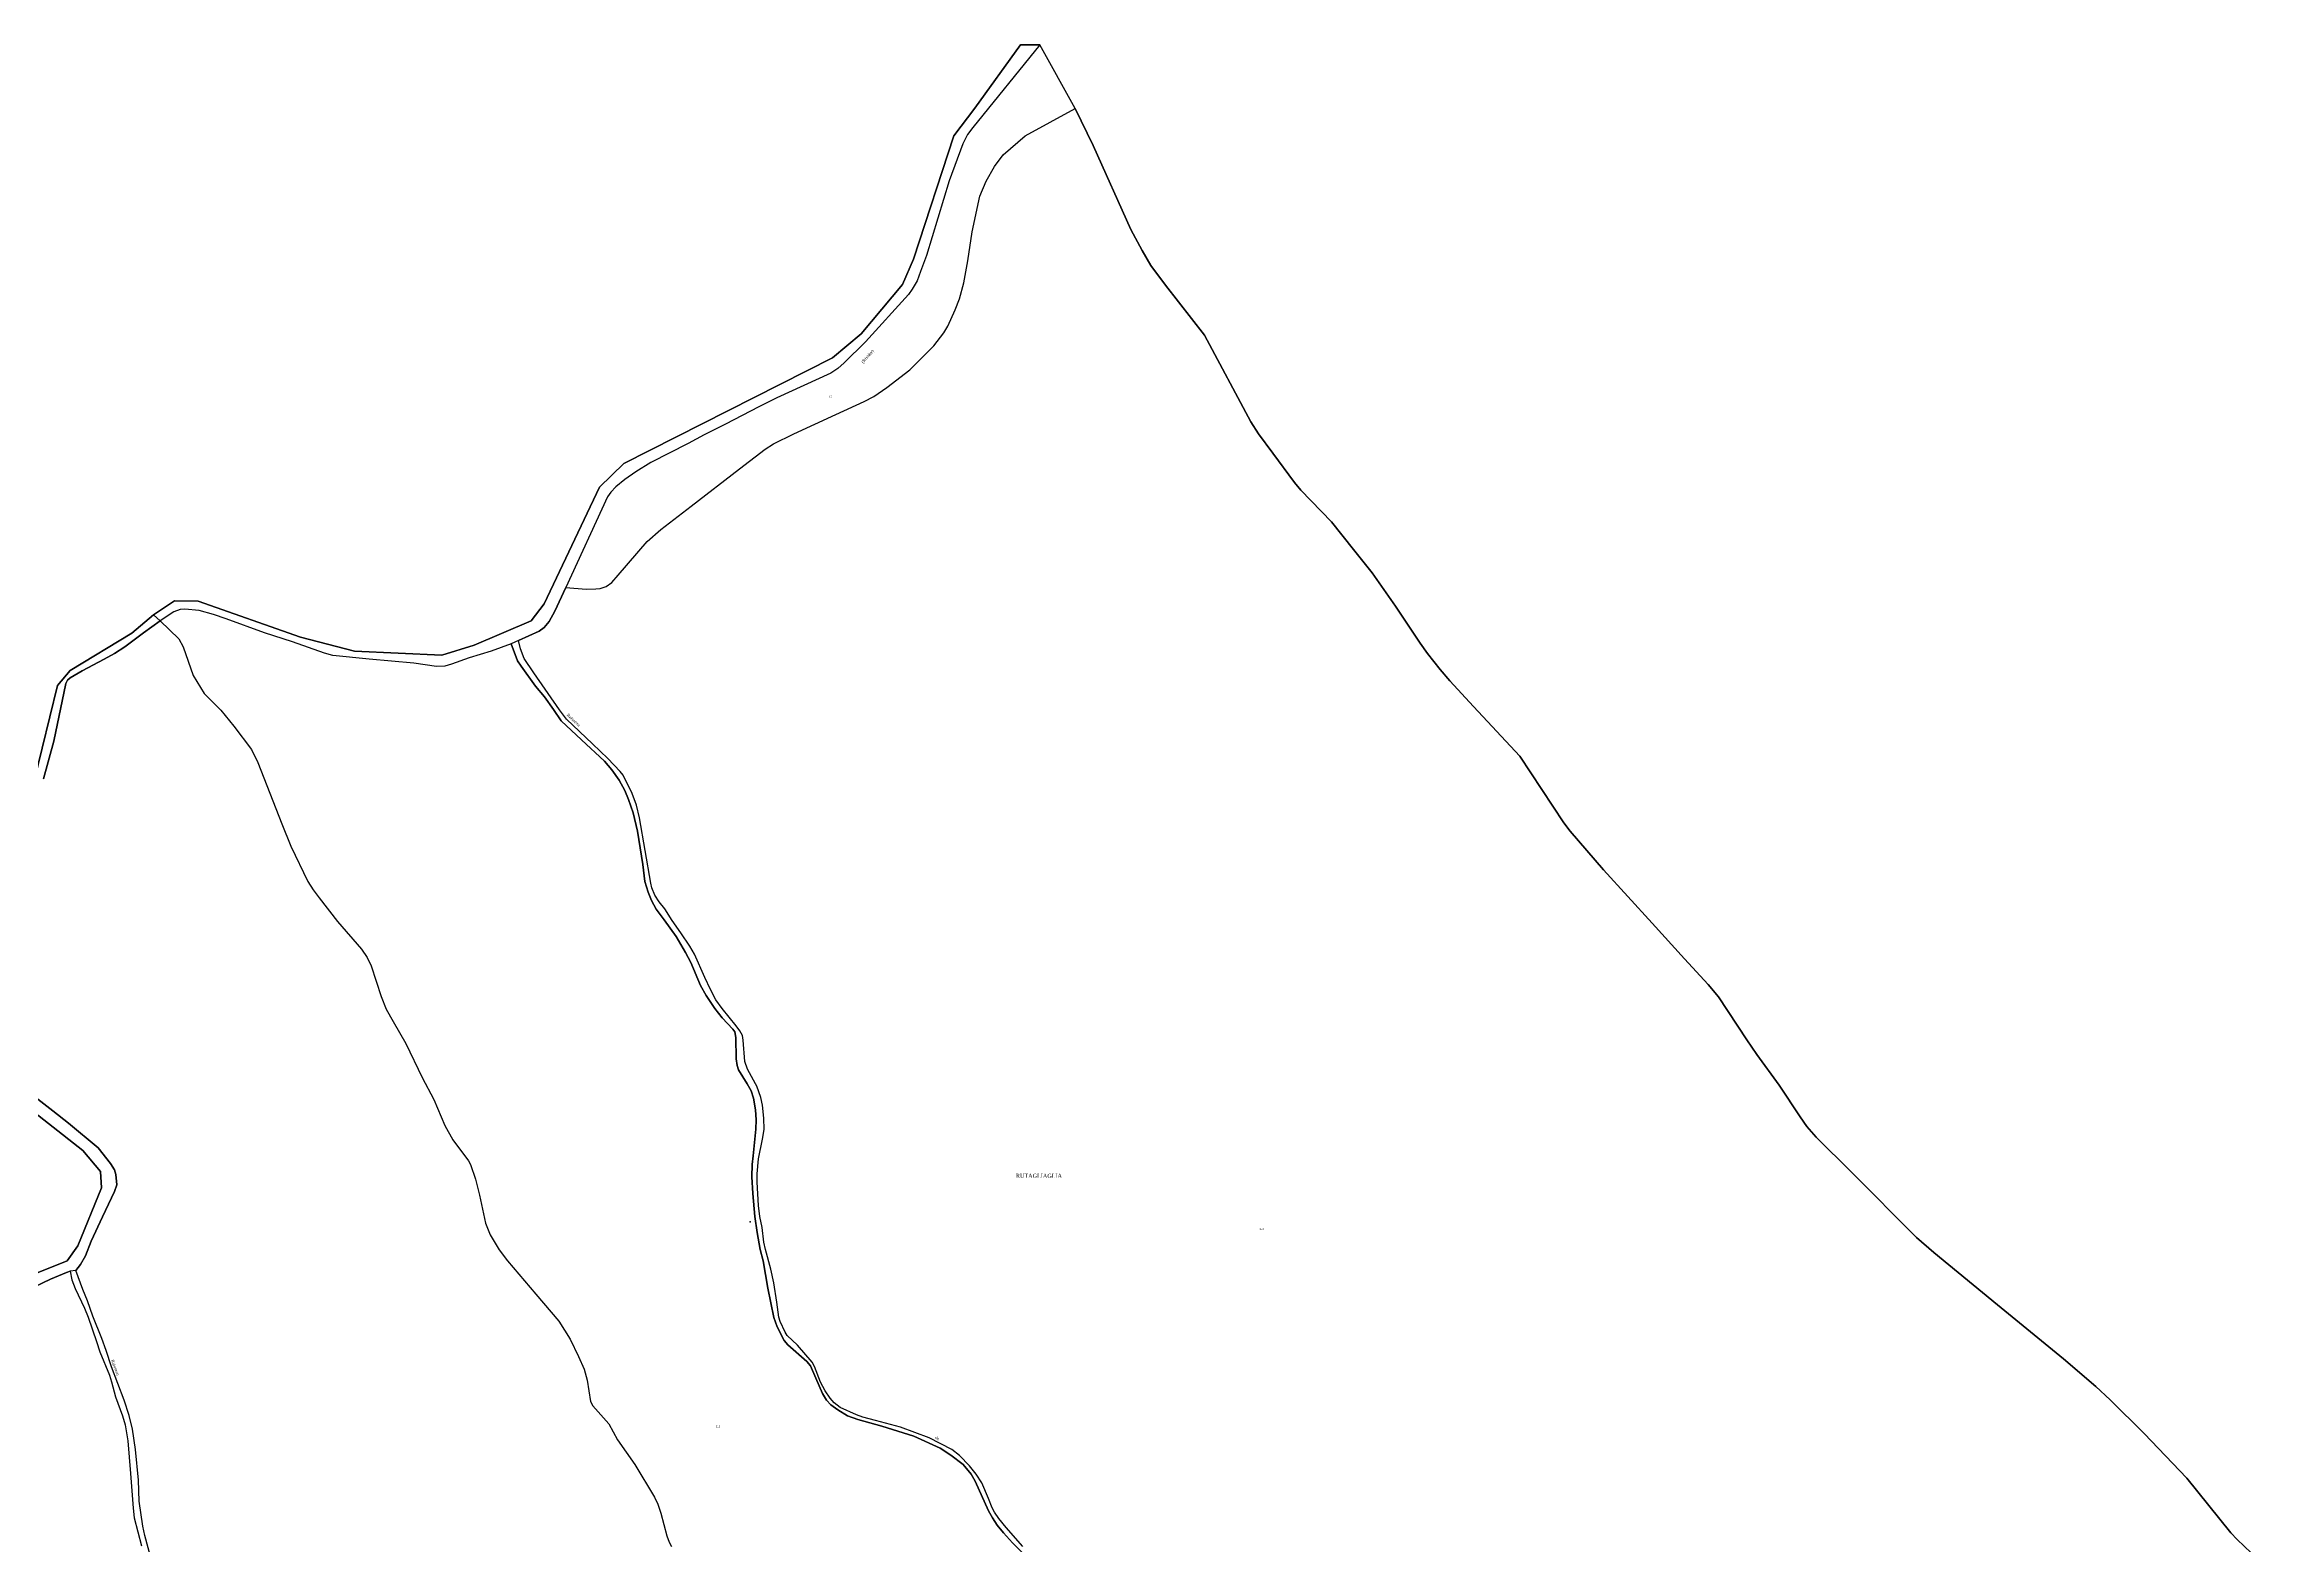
# Model space of a CAD drawing. Extents: x 1197506 to 1206978, y 6141540 to 6151741.
# Drawn here: x 1204732 to 1206953, y 6150250 to 6151741 of the extents above; entities that cross this region are included whole.
import ezdxf

# ---------------------------------------------------------------- set-up
doc = ezdxf.new("R2010")
doc.units = 0
doc.linetypes.add('CONTINU', pattern=[0])
doc.layers.get('0').update_dxf_attribs({"linetype": 'CONTINU'})
for name, color, linetype in [('1FLECHEFL', 7, 'CONTINU'), ('1LIEUDIT', 7, 'CONTINU'), ('1PARCELLE', 7, 'CONTINU'), ('1SECTION', 7, 'CONTINU'), ('1SUBDSECT', 7, 'CONTINU'), ('1TRONFLUV', 7, 'CONTINU'), ('3LIEUDITTEX', 7, 'CONTINU'), ('3PARCELLETEX', 7, 'CONTINU'), ('3TRONFLUVTEX', 7, 'CONTINU')]:
    doc.layers.add(name, color=color, linetype=linetype)
doc.styles.get("Standard").update_dxf_attribs({"font": 'Times New Roman'})

# ---------------------------------------------------------------- blocks, each defined once
blk = doc.blocks.new('FLECHRU1')
blk.add_point((0, 0))

msp = doc.modelspace()

# ---------------------------------------------------------------- linework, layer by layer
at = {"layer": '1LIEUDIT'}
for points in [[(1206952.56, 6150216.3), (1206910.71, 6150255.79), (1206904.26, 6150262.72), (1206860.76, 6150316.99), (1206818.16, 6150361.35), (1206784.54, 6150394.55), (1206770.19, 6150407.85), (1206738.14, 6150435.43), (1206672.7, 6150488.98), (1206609.36, 6150540.96), (1206592.23, 6150555.98), (1206527.6, 6150620.81), (1206492.27, 6150655.69), (1206483.22, 6150666.11), (1206476.43, 6150675.95), (1206455.74, 6150707.17), (1206433.37, 6150737.68), (1206423.47, 6150752.44), (1206395.2, 6150794.94), (1206385.21, 6150807.36), (1206361.51, 6150832.95), (1206329.48, 6150868.41), (1206281.06, 6150921.17), (1206248.01, 6150959.48), (1206241.82, 6150967.95), (1206197.85, 6151033.99), (1206152.05, 6151083.46), (1206128.42, 6151108.92), (1206118.68, 6151120.2), (1206106.11, 6151136.28), (1206098.82, 6151146.54), (1206074.48, 6151183.22), (1206051.11, 6151216.17), (1206032.83, 6151239.34), (1206010.82, 6151267.1), (1205980.52, 6151298.3), (1205973.96, 6151305.91), (1205952.42, 6151335.01), (1205938.21, 6151354.28), (1205930.8, 6151366.44), (1205884.63, 6151452.42), (1205846, 6151502.01), (1205831.49, 6151521.71), (1205822.7, 6151536.49), (1205811.61, 6151557.34), (1205774.06, 6151640.69), (1205756.17, 6151677.51), (1205720.93, 6151740.95), (1205701.75, 6151740.97), (1205656.54, 6151677.95), (1205635.51, 6151650.43), (1205595.62, 6151527.92), (1205584.74, 6151502.65), (1205543.43, 6151453.86), (1205515.02, 6151430.04), (1205307.69, 6151324.88), (1205283.7, 6151301.34), (1205228.43, 6151185.36), (1205215.52, 6151168.47), (1205158.9, 6151144.45), (1205126.95, 6151134.5), (1205040.22, 6151138.61), (1204986.38, 6151152.32), (1204884.96, 6151188), (1204861.4, 6151188.44), (1204840.28, 6151174.41), (1204846.9, 6151168.7), (1204846.9, 6151168.7), (1204865.7, 6151150.77), (1204869.86, 6151142.91), (1204879.93, 6151114.36), (1204890.8, 6151096.5), (1204907.22, 6151079.92), (1204920.31, 6151063.91), (1204937.95, 6151040.67), (1204944.04, 6151027.92), (1204967.84, 6150966.87), (1204976.94, 6150944.65), (1204993.79, 6150909.79), (1204999.05, 6150901.52), (1205004.91, 6150893.53), (1205023.22, 6150869.98), (1205047.24, 6150842.33), (1205052.73, 6150834.17), (1205056.73, 6150825.87), (1205066.49, 6150795.3), (1205071.74, 6150782.68), (1205078.39, 6150770.64), (1205091.19, 6150748.6), (1205107.2, 6150714.76), (1205119.11, 6150693.22), (1205130, 6150667.14), (1205137.81, 6150653.01), (1205153.38, 6150632.13), (1205155.54, 6150628.59), (1205160.22, 6150613.84), (1205164.17, 6150597.88), (1205170.23, 6150570.12), (1205175, 6150558.53), (1205183.9, 6150543.61), (1205192.02, 6150532.77), (1205220.31, 6150499.6), (1205243.27, 6150472.78), (1205254.41, 6150454.92), (1205262.7, 6150437.83), (1205268.24, 6150425.06), (1205271.39, 6150414.17), (1205274.62, 6150393.18), (1205277.06, 6150388.65), (1205292.89, 6150370.88), (1205301.33, 6150355.01), (1205318.66, 6150330.54), (1205338.28, 6150298.04), (1205341.67, 6150291), (1205344.53, 6150282.08), (1205350.46, 6150259.43), (1205352.76, 6150253.22), (1205354.93, 6150249.06)], [(1204722.03, 6151010.93), (1204744.93, 6151104.3), (1204757.63, 6151119.36), (1204818.81, 6151156.23), (1204840.28, 6151174.41), (1204846.9, 6151168.7), (1204846.9, 6151168.7), (1204865.7, 6151150.77), (1204869.86, 6151142.91), (1204879.93, 6151114.36), (1204890.8, 6151096.5), (1204907.22, 6151079.92), (1204920.31, 6151063.91), (1204937.95, 6151040.67), (1204944.04, 6151027.92), (1204967.84, 6150966.87), (1204976.94, 6150944.65), (1204993.79, 6150909.79), (1204999.05, 6150901.52), (1205004.91, 6150893.53), (1205023.22, 6150869.98), (1205047.24, 6150842.33), (1205052.73, 6150834.17), (1205056.73, 6150825.87), (1205066.49, 6150795.3), (1205071.74, 6150782.68), (1205078.39, 6150770.64), (1205091.19, 6150748.6), (1205107.2, 6150714.76), (1205119.11, 6150693.22), (1205130, 6150667.14), (1205137.81, 6150653.01), (1205153.38, 6150632.13), (1205155.54, 6150628.59), (1205160.22, 6150613.84), (1205164.17, 6150597.88), (1205170.23, 6150570.12), (1205175, 6150558.53), (1205183.9, 6150543.61), (1205192.02, 6150532.77), (1205220.31, 6150499.6), (1205243.27, 6150472.78), (1205254.41, 6150454.92), (1205262.7, 6150437.83), (1205268.24, 6150425.06), (1205271.39, 6150414.17), (1205274.62, 6150393.18), (1205277.06, 6150388.65), (1205292.89, 6150370.88), (1205301.33, 6150355.01), (1205318.66, 6150330.54), (1205338.28, 6150298.04), (1205341.67, 6150291), (1205344.53, 6150282.08), (1205350.46, 6150259.43), (1205352.76, 6150253.22), (1205354.93, 6150249.06)], [(1204719.33, 6150518.68), (1204754.68, 6150532.88), (1204765.31, 6150547.8), (1204788.86, 6150605.25), (1204787.74, 6150621.58), (1204770.31, 6150642.36), (1204706.76, 6150692.57)]]:
    msp.add_lwpolyline(points, dxfattribs=at)
at = {"layer": '1PARCELLE'}
msp.add_lwpolyline([(1205250, 6151201.77), (1205270.33, 6151200), (1205279.77, 6151200.23), (1205284.25, 6151200.67), (1205290.28, 6151202.83), (1205295.84, 6151206.65), (1205302.25, 6151213.84), (1205331.03, 6151247.3), (1205344.38, 6151259.39), (1205374.64, 6151282.43), (1205422.79, 6151319.61), (1205448.15, 6151339.01), (1205456.31, 6151344.42), (1205476.8, 6151354.46), (1205518.34, 6151373.66), (1205546.57, 6151386.43), (1205556.04, 6151391.63), (1205569.09, 6151400.31), (1205591.9, 6151417.89), (1205615.65, 6151441.89), (1205625.56, 6151454.59), (1205629.57, 6151461.34), (1205637.09, 6151477.5), (1205641.24, 6151488.62), (1205645.42, 6151504.31), (1205649.64, 6151526.35), (1205653.94, 6151555.06), (1205661.47, 6151590.54), (1205667.62, 6151605.45), (1205675.98, 6151619.84), (1205684.59, 6151631.55), (1205706.34, 6151650.37), (1205756.17, 6151677.51), (1205720.93, 6151740.95), (1205654.38, 6151658.7), (1205649.26, 6151651.9), (1205644.61, 6151642.62), (1205630.91, 6151605.87), (1205608.41, 6151531.53), (1205602.57, 6151515.58), (1205599.03, 6151506.52), (1205594.22, 6151498.21), (1205590.67, 6151492.71), (1205547.97, 6151445.86), (1205526.6, 6151424.75), (1205520.52, 6151419.41), (1205513.32, 6151414.55), (1205459.62, 6151390.25), (1205441.76, 6151381.34), (1205408.7, 6151363.84), (1205387.68, 6151353.4), (1205371.72, 6151344.62), (1205334.68, 6151326.02), (1205319.69, 6151316.67), (1205308.69, 6151309.04), (1205299.65, 6151301.89), (1205294.82, 6151296.48), (1205291.66, 6151291.92), (1205250, 6151201.77)], close=True, dxfattribs=at)
for points in [[(1205704.21, 6150249.07), (1205687.59, 6150267.75), (1205680.16, 6150276.79), (1205676.03, 6150282.99), (1205673.67, 6150287.44), (1205670.15, 6150296.58), (1205663.34, 6150312.4), (1205657.91, 6150320.9), (1205651.17, 6150329.1), (1205641.39, 6150339.37), (1205633.66, 6150345.51), (1205610.94, 6150356.93), (1205582.69, 6150367.63), (1205557.66, 6150374.17), (1205545.07, 6150377.62), (1205538.74, 6150379.85), (1205522.82, 6150387.11), (1205516.82, 6150391.67), (1205512.6, 6150396.39), (1205507.79, 6150403.66), (1205503.26, 6150412.34), (1205497.33, 6150427.97), (1205494.74, 6150432.12), (1205480.14, 6150449.05), (1205470.11, 6150458.74), (1205468.05, 6150461.85), (1205463, 6150472.6), (1205461.61, 6150476.7), (1205459.6, 6150491.76), (1205456.88, 6150510.88), (1205453.72, 6150524.57), (1205448.38, 6150543.89), (1205446.73, 6150551.25), (1205445.26, 6150565.85), (1205443.02, 6150576.79), (1205441.69, 6150587.69), (1205440.11, 6150610.94), (1205440.14, 6150619.3), (1205441.49, 6150633.96), (1205445.52, 6150653.81), (1205447.03, 6150663.4), (1205446.88, 6150674.47), (1205445.43, 6150687.55), (1205443.71, 6150695.12), (1205439.9, 6150706.23), (1205438.65, 6150708.67), (1205430.5, 6150723.11), (1205427.85, 6150730.72), (1205426.42, 6150751.99), (1205425.5, 6150756.54), (1205423.02, 6150761.21), (1205419.39, 6150766.25), (1205405.31, 6150783.38), (1205399.05, 6150792.22), (1205393.68, 6150802.29), (1205388.25, 6150814.33), (1205378.01, 6150837.29), (1205373.2, 6150845.34), (1205364.21, 6150858.61), (1205355.63, 6150870.97), (1205348.55, 6150882.46), (1205342.95, 6150889.28), (1205338.49, 6150896.14), (1205335.45, 6150903.5), (1205334.55, 6150908.06), (1205323.31, 6150972.73), (1205320.25, 6150985.48), (1205316.09, 6150997.21), (1205307.12, 6151015.23), (1205304.02, 6151018.89), (1205291.99, 6151031.8), (1205276.75, 6151046.37), (1205250.7, 6151070.97), (1205243.77, 6151080.03), (1205218.29, 6151116.93), (1205208.71, 6151131.3), (1205205.11, 6151140.82), (1205203.01, 6151149.03), (1205223.63, 6151158.46), (1205228.6, 6151161.93), (1205233.63, 6151168.04), (1205239.15, 6151178.36), (1205250, 6151201.77), (1205250, 6151201.77), (1205270.33, 6151200), (1205279.77, 6151200.23), (1205284.25, 6151200.67), (1205290.28, 6151202.83), (1205295.84, 6151206.65), (1205302.25, 6151213.84), (1205331.03, 6151247.3), (1205344.38, 6151259.39), (1205374.64, 6151282.43), (1205422.79, 6151319.61), (1205448.15, 6151339.01), (1205456.31, 6151344.42), (1205476.8, 6151354.46), (1205518.34, 6151373.66), (1205546.57, 6151386.43), (1205556.04, 6151391.63), (1205569.09, 6151400.31), (1205591.9, 6151417.89), (1205615.65, 6151441.89), (1205625.56, 6151454.59), (1205629.57, 6151461.34), (1205637.09, 6151477.5), (1205641.24, 6151488.62), (1205645.42, 6151504.31), (1205649.64, 6151526.35), (1205653.94, 6151555.06), (1205661.47, 6151590.54), (1205667.62, 6151605.45), (1205675.98, 6151619.84), (1205684.59, 6151631.55), (1205706.34, 6151650.37), (1205756.17, 6151677.51), (1205774.06, 6151640.69), (1205811.61, 6151557.34), (1205822.7, 6151536.49), (1205831.49, 6151521.71), (1205846, 6151502.01), (1205884.63, 6151452.42), (1205930.8, 6151366.44), (1205938.21, 6151354.28), (1205952.42, 6151335.01), (1205973.96, 6151305.91), (1205980.52, 6151298.3), (1206010.82, 6151267.1), (1206032.83, 6151239.34), (1206051.11, 6151216.17), (1206074.48, 6151183.22), (1206098.82, 6151146.54), (1206106.11, 6151136.28), (1206118.68, 6151120.2), (1206128.42, 6151108.92), (1206152.05, 6151083.46), (1206197.85, 6151033.99), (1206241.82, 6150967.95), (1206248.01, 6150959.48), (1206281.06, 6150921.17), (1206329.48, 6150868.41), (1206361.51, 6150832.95), (1206385.21, 6150807.36), (1206395.2, 6150794.94), (1206423.47, 6150752.44), (1206433.37, 6150737.68), (1206455.74, 6150707.17), (1206476.43, 6150675.95), (1206483.22, 6150666.11), (1206492.27, 6150655.69), (1206527.6, 6150620.81), (1206592.23, 6150555.98), (1206609.36, 6150540.96), (1206672.7, 6150488.98), (1206738.14, 6150435.43), (1206770.19, 6150407.85), (1206784.54, 6150394.55), (1206818.16, 6150361.35), (1206860.76, 6150316.99), (1206904.26, 6150262.72), (1206910.71, 6150255.79), (1206952.56, 6150216.3)], [(1205713.24, 6150233.19), (1205693.8, 6150252.76), (1205684.88, 6150262.46), (1205678.82, 6150270.23), (1205674.16, 6150277.33), (1205670.07, 6150284.5), (1205656.69, 6150313.74), (1205652.83, 6150320.71), (1205644.85, 6150330.33), (1205632.73, 6150339.87), (1205621.92, 6150346.55), (1205595.99, 6150358.71), (1205564, 6150368.4), (1205540.39, 6150375.04), (1205530.12, 6150378.92), (1205520.34, 6150384.61), (1205513.38, 6150389.61), (1205509.23, 6150394.34), (1205505.2, 6150401.03), (1205498.66, 6150416.22), (1205493.15, 6150428.42), (1205489.42, 6150432.87), (1205470.56, 6150449.43), (1205467.09, 6150453.64), (1205460.04, 6150467.33), (1205456.67, 6150476.53), (1205450.76, 6150505.47), (1205446.05, 6150532.76), (1205443.28, 6150544.15), (1205440.06, 6150560.82), (1205437.95, 6150576.93), (1205435.76, 6150599.73), (1205434.87, 6150616.12), (1205435.13, 6150628.56), (1205436.09, 6150637.01), (1205438.99, 6150663.76), (1205439.33, 6150672.79), (1205438.44, 6150682.79), (1205436.7, 6150694.26), (1205434.16, 6150701.61), (1205430.26, 6150708.51), (1205421.58, 6150722.41), (1205420.25, 6150726.75), (1205419.47, 6150733.5), (1205418.85, 6150754.51), (1205417.91, 6150760.13), (1205416.19, 6150763), (1205405.39, 6150774.06), (1205398.03, 6150783.47), (1205389.55, 6150796.48), (1205384.06, 6150806.22), (1205374.16, 6150829.19), (1205369.01, 6150839.03), (1205359.58, 6150854.93), (1205347.72, 6150871.42), (1205340.02, 6150882.19), (1205335.27, 6150890.74), (1205331.78, 6150899.2), (1205328.73, 6150909.59), (1205326.62, 6150926.57), (1205321.34, 6150959.68), (1205316.94, 6150977.95), (1205312.36, 6150991.27), (1205308.76, 6150999.95), (1205303.02, 6151010.25), (1205295.71, 6151020.5), (1205288.44, 6151029.31), (1205265.52, 6151050.39), (1205245.47, 6151069.13), (1205237.74, 6151080.42), (1205228.83, 6151093.18), (1205220.12, 6151103.55), (1205205.8, 6151123.41), (1205202.24, 6151129.03), (1205195.89, 6151145.82), (1205176.05, 6151138.4), (1205154.19, 6151131.74), (1205136.46, 6151125.66), (1205129.73, 6151123.61), (1205121.5, 6151123.13), (1205099.1, 6151126.47), (1205054.62, 6151130.48), (1205018.64, 6151134.14), (1205010.4, 6151136.38), (1204978.54, 6151147.73), (1204950.74, 6151156.73), (1204912.51, 6151170.66), (1204900.11, 6151175), (1204885.85, 6151178.84), (1204871.7, 6151180.09), (1204866.79, 6151179.77), (1204860.53, 6151177.48), (1204846.9, 6151168.7), (1204846.9, 6151168.7), (1204865.7, 6151150.77), (1204869.86, 6151142.91), (1204879.93, 6151114.36), (1204890.8, 6151096.5), (1204907.22, 6151079.92), (1204920.31, 6151063.91), (1204937.95, 6151040.67), (1204944.04, 6151027.92), (1204967.84, 6150966.87), (1204976.94, 6150944.65), (1204993.79, 6150909.79), (1204999.05, 6150901.52), (1205004.91, 6150893.53), (1205023.22, 6150869.98), (1205047.24, 6150842.33), (1205052.73, 6150834.17), (1205056.73, 6150825.87), (1205066.49, 6150795.3), (1205071.74, 6150782.68), (1205078.39, 6150770.64), (1205091.19, 6150748.6), (1205107.2, 6150714.76), (1205119.11, 6150693.22), (1205130, 6150667.14), (1205137.81, 6150653.01), (1205153.38, 6150632.13), (1205155.54, 6150628.59), (1205160.22, 6150613.84), (1205164.17, 6150597.88), (1205170.23, 6150570.12), (1205175, 6150558.53), (1205183.9, 6150543.61), (1205192.02, 6150532.77), (1205220.31, 6150499.6), (1205243.27, 6150472.78), (1205254.41, 6150454.92), (1205262.7, 6150437.83), (1205268.24, 6150425.06), (1205271.39, 6150414.17), (1205274.62, 6150393.18), (1205277.06, 6150388.65), (1205292.89, 6150370.88), (1205301.33, 6150355.01), (1205318.66, 6150330.54), (1205338.28, 6150298.04), (1205341.67, 6150291), (1205344.53, 6150282.08), (1205350.46, 6150259.43), (1205352.76, 6150253.22), (1205354.93, 6150249.06)], [(1204730.99, 6151011.54), (1204741.39, 6151048.97), (1204753.47, 6151106.26), (1204754.84, 6151109.7), (1204757.68, 6151112.1), (1204769.64, 6151118.9), (1204791.42, 6151130.51), (1204801.84, 6151136.27), (1204811.81, 6151142.8), (1204830.35, 6151156.57), (1204846.9, 6151168.7), (1204865.7, 6151150.77), (1204869.86, 6151142.91), (1204879.93, 6151114.36), (1204890.8, 6151096.5), (1204907.22, 6151079.92), (1204920.31, 6151063.91), (1204937.95, 6151040.67), (1204944.04, 6151027.92), (1204967.84, 6150966.87), (1204976.94, 6150944.65), (1204993.79, 6150909.79), (1204999.05, 6150901.52), (1205004.91, 6150893.53), (1205023.22, 6150869.98), (1205047.24, 6150842.33), (1205052.73, 6150834.17), (1205056.73, 6150825.87), (1205066.49, 6150795.3), (1205071.74, 6150782.68), (1205078.39, 6150770.64), (1205091.19, 6150748.6), (1205107.2, 6150714.76), (1205119.11, 6150693.22), (1205130, 6150667.14), (1205137.81, 6150653.01), (1205153.38, 6150632.13), (1205155.54, 6150628.59), (1205160.22, 6150613.84), (1205164.17, 6150597.88), (1205170.23, 6150570.12), (1205175, 6150558.53), (1205183.9, 6150543.61), (1205192.02, 6150532.77), (1205220.31, 6150499.6), (1205243.27, 6150472.78), (1205254.41, 6150454.92), (1205262.7, 6150437.83), (1205268.24, 6150425.06), (1205271.39, 6150414.17), (1205274.62, 6150393.18), (1205277.06, 6150388.65), (1205292.89, 6150370.88), (1205301.33, 6150355.01), (1205318.66, 6150330.54), (1205338.28, 6150298.04), (1205341.67, 6150291), (1205344.53, 6150282.08), (1205350.46, 6150259.43), (1205352.76, 6150253.22), (1205354.93, 6150249.06)], [(1204838.49, 6150235.49), (1204831.7, 6150260.08), (1204829.95, 6150269.34), (1204826.09, 6150293.91), (1204825.56, 6150314.79), (1204822.54, 6150345.45), (1204819.6, 6150365.5), (1204816.28, 6150379.11), (1204811.12, 6150394.31), (1204798.65, 6150427.41), (1204793.52, 6150443.56), (1204789.24, 6150455.6), (1204779.99, 6150477.96), (1204774.86, 6150492.89), (1204770.07, 6150504.32), (1204763.42, 6150523.34), (1204767.83, 6150529.29), (1204772.8, 6150537.76), (1204778.5, 6150552.23), (1204789.65, 6150576.39), (1204801.68, 6150601.61), (1204803.96, 6150608.26), (1204803.06, 6150618.49), (1204801.64, 6150623.06), (1204797.86, 6150629.54), (1204785.44, 6150645.01), (1204755.94, 6150669.68), (1204740.39, 6150681.78), (1204719.52, 6150698.11)], [(1204722.19, 6150506.9), (1204738.2, 6150514.65), (1204754.04, 6150521.26), (1204757.69, 6150522.4), (1204759.42, 6150513.75), (1204762.74, 6150505.17), (1204771.86, 6150485.84), (1204775.65, 6150476.96), (1204783.84, 6150452.64), (1204787.14, 6150442.33), (1204796.62, 6150419.11), (1204798.72, 6150412.67), (1204802.8, 6150397.53), (1204809.67, 6150378.74), (1204812.18, 6150369.81), (1204814.86, 6150353.94), (1204817.62, 6150321.42), (1204820.18, 6150287.17), (1204821.33, 6150277.6), (1204828.5, 6150249.52)]]:
    msp.add_lwpolyline(points, dxfattribs=at)
at = {"layer": '1SECTION'}
for points in [[(1206952.56, 6150216.3), (1206910.71, 6150255.79), (1206904.26, 6150262.72), (1206860.76, 6150316.99), (1206818.16, 6150361.35), (1206784.54, 6150394.55), (1206770.19, 6150407.85), (1206738.14, 6150435.43), (1206672.7, 6150488.98), (1206609.36, 6150540.96), (1206592.23, 6150555.98), (1206527.6, 6150620.81), (1206492.27, 6150655.69), (1206483.22, 6150666.11), (1206476.43, 6150675.95), (1206455.74, 6150707.17), (1206433.37, 6150737.68), (1206423.47, 6150752.44), (1206395.2, 6150794.94), (1206385.21, 6150807.36), (1206361.51, 6150832.95), (1206329.48, 6150868.41), (1206281.06, 6150921.17), (1206248.01, 6150959.48), (1206241.82, 6150967.95), (1206197.85, 6151033.99), (1206152.05, 6151083.46), (1206128.42, 6151108.92), (1206118.68, 6151120.2), (1206106.11, 6151136.28), (1206098.82, 6151146.54), (1206074.48, 6151183.22), (1206051.11, 6151216.17), (1206032.83, 6151239.34), (1206010.82, 6151267.1), (1205980.52, 6151298.3), (1205973.96, 6151305.91), (1205952.42, 6151335.01), (1205938.21, 6151354.28), (1205930.8, 6151366.44), (1205884.63, 6151452.42), (1205846, 6151502.01), (1205831.49, 6151521.71), (1205822.7, 6151536.49), (1205811.61, 6151557.34), (1205774.06, 6151640.69), (1205756.17, 6151677.51), (1205720.93, 6151740.95), (1205701.75, 6151740.97), (1205656.54, 6151677.95), (1205635.51, 6151650.43), (1205595.62, 6151527.92), (1205584.74, 6151502.65), (1205543.43, 6151453.86), (1205515.02, 6151430.04), (1205307.69, 6151324.88), (1205283.7, 6151301.34), (1205228.43, 6151185.36), (1205215.52, 6151168.47), (1205158.9, 6151144.45), (1205126.95, 6151134.5), (1205040.22, 6151138.61), (1204986.38, 6151152.32), (1204884.96, 6151188), (1204861.4, 6151188.44), (1204840.28, 6151174.41), (1204818.81, 6151156.23), (1204757.63, 6151119.36), (1204744.93, 6151104.3), (1204722.03, 6151010.93)], [(1204706.76, 6150692.57), (1204770.31, 6150642.36), (1204787.74, 6150621.58), (1204788.86, 6150605.25), (1204765.31, 6150547.8), (1204754.68, 6150532.88), (1204719.33, 6150518.68)]]:
    msp.add_lwpolyline(points, dxfattribs=at)
at = {"layer": '1SUBDSECT'}
for points in [[(1206952.56, 6150216.3), (1206910.71, 6150255.79), (1206904.26, 6150262.72), (1206860.76, 6150316.99), (1206818.16, 6150361.35), (1206784.54, 6150394.55), (1206770.19, 6150407.85), (1206738.14, 6150435.43), (1206672.7, 6150488.98), (1206609.36, 6150540.96), (1206592.23, 6150555.98), (1206527.6, 6150620.81), (1206492.27, 6150655.69), (1206483.22, 6150666.11), (1206476.43, 6150675.95), (1206455.74, 6150707.17), (1206433.37, 6150737.68), (1206423.47, 6150752.44), (1206395.2, 6150794.94), (1206385.21, 6150807.36), (1206361.51, 6150832.95), (1206329.48, 6150868.41), (1206281.06, 6150921.17), (1206248.01, 6150959.48), (1206241.82, 6150967.95), (1206197.85, 6151033.99), (1206152.05, 6151083.46), (1206128.42, 6151108.92), (1206118.68, 6151120.2), (1206106.11, 6151136.28), (1206098.82, 6151146.54), (1206074.48, 6151183.22), (1206051.11, 6151216.17), (1206032.83, 6151239.34), (1206010.82, 6151267.1), (1205980.52, 6151298.3), (1205973.96, 6151305.91), (1205952.42, 6151335.01), (1205938.21, 6151354.28), (1205930.8, 6151366.44), (1205884.63, 6151452.42), (1205846, 6151502.01), (1205831.49, 6151521.71), (1205822.7, 6151536.49), (1205811.61, 6151557.34), (1205774.06, 6151640.69), (1205756.17, 6151677.51), (1205720.93, 6151740.95), (1205701.75, 6151740.97), (1205656.54, 6151677.95), (1205635.51, 6151650.43), (1205595.62, 6151527.92), (1205584.74, 6151502.65), (1205543.43, 6151453.86), (1205515.02, 6151430.04), (1205307.69, 6151324.88), (1205283.7, 6151301.34), (1205228.43, 6151185.36), (1205215.52, 6151168.47), (1205158.9, 6151144.45), (1205126.95, 6151134.5), (1205040.22, 6151138.61), (1204986.38, 6151152.32), (1204884.96, 6151188), (1204861.4, 6151188.44), (1204840.28, 6151174.41), (1204818.81, 6151156.23), (1204757.63, 6151119.36), (1204744.93, 6151104.3), (1204722.03, 6151010.93)], [(1204706.76, 6150692.57), (1204770.31, 6150642.36), (1204787.74, 6150621.58), (1204788.86, 6150605.25), (1204765.31, 6150547.8), (1204754.68, 6150532.88), (1204719.33, 6150518.68)]]:
    msp.add_lwpolyline(points, dxfattribs=at)
at = {"layer": '1TRONFLUV'}
for points in [[(1204722.03, 6151010.93), (1204744.93, 6151104.3), (1204757.63, 6151119.36), (1204818.81, 6151156.23), (1204840.28, 6151174.41), (1204861.4, 6151188.44), (1204884.96, 6151188), (1204986.38, 6151152.32), (1205040.22, 6151138.61), (1205126.95, 6151134.5), (1205158.9, 6151144.45), (1205215.52, 6151168.47), (1205228.43, 6151185.36), (1205283.7, 6151301.34), (1205307.69, 6151324.88), (1205515.02, 6151430.04), (1205543.43, 6151453.86), (1205584.74, 6151502.65), (1205595.62, 6151527.92), (1205635.51, 6151650.43), (1205656.54, 6151677.95), (1205701.75, 6151740.97), (1205720.93, 6151740.95), (1205654.38, 6151658.7), (1205649.26, 6151651.9), (1205644.61, 6151642.62), (1205630.91, 6151605.87), (1205608.41, 6151531.53), (1205602.57, 6151515.58), (1205599.03, 6151506.52), (1205594.22, 6151498.21), (1205590.67, 6151492.71), (1205547.97, 6151445.86), (1205526.6, 6151424.75), (1205520.52, 6151419.41), (1205513.32, 6151414.55), (1205459.62, 6151390.25), (1205441.76, 6151381.34), (1205408.7, 6151363.84), (1205387.68, 6151353.4), (1205371.72, 6151344.62), (1205334.68, 6151326.02), (1205319.69, 6151316.67), (1205308.69, 6151309.04), (1205299.65, 6151301.89), (1205294.82, 6151296.48), (1205291.66, 6151291.92), (1205250, 6151201.77), (1205239.15, 6151178.36), (1205233.63, 6151168.04), (1205228.6, 6151161.93), (1205223.63, 6151158.46), (1205203.01, 6151149.03), (1205195.89, 6151145.82), (1205176.05, 6151138.4), (1205154.19, 6151131.74), (1205136.46, 6151125.66), (1205129.73, 6151123.61), (1205121.5, 6151123.13), (1205099.1, 6151126.47), (1205054.62, 6151130.48), (1205018.64, 6151134.14), (1205010.4, 6151136.38), (1204978.54, 6151147.73), (1204950.74, 6151156.73), (1204912.51, 6151170.66), (1204900.11, 6151175), (1204885.85, 6151178.84), (1204871.7, 6151180.09), (1204866.79, 6151179.77), (1204860.53, 6151177.48), (1204846.9, 6151168.7), (1204830.35, 6151156.57), (1204811.81, 6151142.8), (1204801.84, 6151136.27), (1204791.42, 6151130.51), (1204769.64, 6151118.9), (1204757.68, 6151112.1), (1204754.84, 6151109.7), (1204753.47, 6151106.26), (1204741.39, 6151048.97), (1204730.99, 6151011.54)], [(1205704.21, 6150249.07), (1205687.59, 6150267.75), (1205680.16, 6150276.79), (1205676.03, 6150282.99), (1205673.67, 6150287.44), (1205670.15, 6150296.58), (1205663.34, 6150312.4), (1205657.91, 6150320.9), (1205651.17, 6150329.1), (1205641.39, 6150339.37), (1205633.66, 6150345.51), (1205610.94, 6150356.93), (1205582.69, 6150367.63), (1205557.66, 6150374.17), (1205545.07, 6150377.62), (1205538.74, 6150379.85), (1205522.82, 6150387.11), (1205516.82, 6150391.67), (1205512.6, 6150396.39), (1205507.79, 6150403.66), (1205503.26, 6150412.34), (1205497.33, 6150427.97), (1205494.74, 6150432.12), (1205480.14, 6150449.05), (1205470.11, 6150458.74), (1205468.05, 6150461.85), (1205463, 6150472.6), (1205461.61, 6150476.7), (1205459.6, 6150491.76), (1205456.88, 6150510.88), (1205453.72, 6150524.57), (1205448.38, 6150543.89), (1205446.73, 6150551.25), (1205445.26, 6150565.85), (1205443.02, 6150576.79), (1205441.69, 6150587.69), (1205440.11, 6150610.94), (1205440.14, 6150619.3), (1205441.49, 6150633.96), (1205445.52, 6150653.81), (1205447.03, 6150663.4), (1205446.88, 6150674.47), (1205445.43, 6150687.55), (1205443.71, 6150695.12), (1205439.9, 6150706.23), (1205438.65, 6150708.67), (1205430.5, 6150723.11), (1205427.85, 6150730.72), (1205426.42, 6150751.99), (1205425.5, 6150756.54), (1205423.02, 6150761.21), (1205419.39, 6150766.25), (1205405.31, 6150783.38), (1205399.05, 6150792.22), (1205393.68, 6150802.29), (1205388.25, 6150814.33), (1205378.01, 6150837.29), (1205373.2, 6150845.34), (1205364.21, 6150858.61), (1205355.63, 6150870.97), (1205348.55, 6150882.46), (1205342.95, 6150889.28), (1205338.49, 6150896.14), (1205335.45, 6150903.5), (1205334.55, 6150908.06), (1205323.31, 6150972.73), (1205320.25, 6150985.48), (1205316.09, 6150997.21), (1205307.12, 6151015.23), (1205304.02, 6151018.89), (1205291.99, 6151031.8), (1205276.75, 6151046.37), (1205250.7, 6151070.97), (1205243.77, 6151080.03), (1205218.29, 6151116.93), (1205208.71, 6151131.3), (1205205.11, 6151140.82), (1205203.01, 6151149.03), (1205195.89, 6151145.82), (1205195.89, 6151145.82), (1205202.24, 6151129.03), (1205205.8, 6151123.41), (1205220.12, 6151103.55), (1205228.83, 6151093.18), (1205237.74, 6151080.42), (1205245.47, 6151069.13), (1205265.52, 6151050.39), (1205288.44, 6151029.31), (1205295.71, 6151020.5), (1205303.02, 6151010.25), (1205308.76, 6150999.95), (1205312.36, 6150991.27), (1205316.94, 6150977.95), (1205321.34, 6150959.68), (1205326.62, 6150926.57), (1205328.73, 6150909.59), (1205331.78, 6150899.2), (1205335.27, 6150890.74), (1205340.02, 6150882.19), (1205347.72, 6150871.42), (1205359.58, 6150854.93), (1205369.01, 6150839.03), (1205374.16, 6150829.19), (1205384.06, 6150806.22), (1205389.55, 6150796.48), (1205398.03, 6150783.47), (1205405.39, 6150774.06), (1205416.19, 6150763), (1205417.91, 6150760.13), (1205418.85, 6150754.51), (1205419.47, 6150733.5), (1205420.25, 6150726.75), (1205421.58, 6150722.41), (1205430.26, 6150708.51), (1205434.16, 6150701.61), (1205436.7, 6150694.26), (1205438.44, 6150682.79), (1205439.33, 6150672.79), (1205438.99, 6150663.76), (1205436.09, 6150637.01), (1205435.13, 6150628.56), (1205434.87, 6150616.12), (1205435.76, 6150599.73), (1205437.95, 6150576.93), (1205440.06, 6150560.82), (1205443.28, 6150544.15), (1205446.05, 6150532.76), (1205450.76, 6150505.47), (1205456.67, 6150476.53), (1205460.04, 6150467.33), (1205467.09, 6150453.64), (1205470.56, 6150449.43), (1205489.42, 6150432.87), (1205493.15, 6150428.42), (1205498.66, 6150416.22), (1205505.2, 6150401.03), (1205509.23, 6150394.34), (1205513.38, 6150389.61), (1205520.34, 6150384.61), (1205530.12, 6150378.92), (1205540.39, 6150375.04), (1205564, 6150368.4), (1205595.99, 6150358.71), (1205621.92, 6150346.55), (1205632.73, 6150339.87), (1205644.85, 6150330.33), (1205652.83, 6150320.71), (1205656.69, 6150313.74), (1205670.07, 6150284.5), (1205674.16, 6150277.33), (1205678.82, 6150270.23), (1205684.88, 6150262.46), (1205693.8, 6150252.76), (1205713.24, 6150233.19)], [(1204719.33, 6150518.68), (1204754.68, 6150532.88), (1204765.31, 6150547.8), (1204788.86, 6150605.25), (1204787.74, 6150621.58), (1204770.31, 6150642.36), (1204706.76, 6150692.57)], [(1204719.52, 6150698.11), (1204740.39, 6150681.78), (1204755.94, 6150669.68), (1204785.44, 6150645.01), (1204797.86, 6150629.54), (1204801.64, 6150623.06), (1204803.06, 6150618.49), (1204803.96, 6150608.26), (1204801.68, 6150601.61), (1204789.65, 6150576.39), (1204778.5, 6150552.23), (1204772.8, 6150537.76), (1204767.83, 6150529.29), (1204763.42, 6150523.34), (1204757.69, 6150522.4), (1204754.04, 6150521.26), (1204738.2, 6150514.65), (1204722.19, 6150506.9)], [(1204838.49, 6150235.49), (1204831.7, 6150260.08), (1204829.95, 6150269.34), (1204826.09, 6150293.91), (1204825.56, 6150314.79), (1204822.54, 6150345.45), (1204819.6, 6150365.5), (1204816.28, 6150379.11), (1204811.12, 6150394.31), (1204798.65, 6150427.41), (1204793.52, 6150443.56), (1204789.24, 6150455.6), (1204779.99, 6150477.96), (1204774.86, 6150492.89), (1204770.07, 6150504.32), (1204763.42, 6150523.34), (1204757.69, 6150522.4), (1204759.42, 6150513.75), (1204762.74, 6150505.17), (1204771.86, 6150485.84), (1204775.65, 6150476.96), (1204783.84, 6150452.64), (1204787.14, 6150442.33), (1204796.62, 6150419.11), (1204798.72, 6150412.67), (1204802.8, 6150397.53), (1204809.67, 6150378.74), (1204812.18, 6150369.81), (1204814.86, 6150353.94), (1204817.62, 6150321.42), (1204820.18, 6150287.17), (1204821.33, 6150277.6), (1204828.5, 6150249.52)]]:
    msp.add_lwpolyline(points, dxfattribs=at)

# ---------------------------------------------------------------- block references
at = {"layer": '1FLECHEFL', "rotation": 95}
msp.add_blockref('FLECHRU1', (1205433.32, 6150571.53), dxfattribs=at)

# ---------------------------------------------------------------- texts
at = {"layer": '3LIEUDITTEX'}
msp.add_text('RUTAGLIAGLIA', height=4, dxfattribs=at).set_placement((1205697.28, 6150615.26))
at = {"layer": '3PARCELLETEX'}
for s, p in [('115', (1205509.78, 6151390.2)), ('114', (1205939.12, 6150563.53)), ('111', (1205398.95, 6150367.52))]:
    msp.add_text(s, height=2, dxfattribs=at).set_placement(p)
at = {"layer": '3TRONFLUVTEX'}
for s, rotation, p in [('(Rivière)', 47.6, (1205545.43, 6151424.21)), ('Ruisseau', 316.9, (1205250.69, 6151074.73)), ('Ruisseau', 290.8, (1204798.16, 6150433.99)), ('de', 333.5, (1205616.58, 6150356.23))]:
    msp.add_text(s, height=3, rotation=rotation, dxfattribs=at).set_placement(p)

doc.saveas('drawing.dxf')
